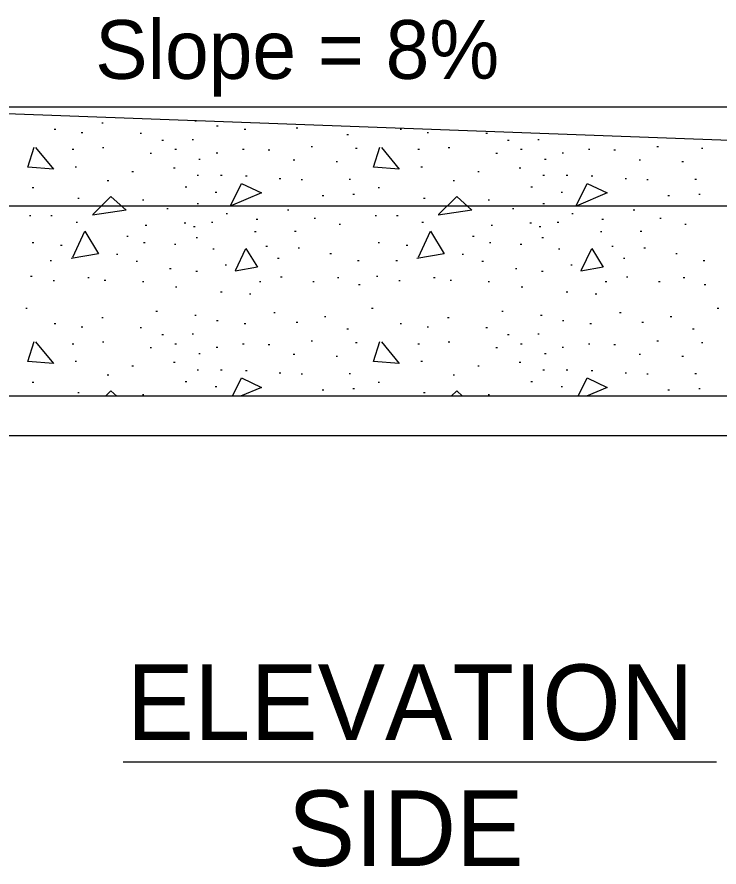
# Model space of a CAD drawing. Extents: x 0 to 2.83, y 0 to 1.83.
# Drawn here: x 2.1717 to 2.3111, y 1.0605 to 1.2293 of the extents above; entities that cross this region are included whole.
import ezdxf

# ---------------------------------------------------------------- set-up
doc = ezdxf.new("R2010")
doc.units = 0
for name, color, linetype in [('RD_Pr_Roadway_Dimensions', 7, 'Continuous'), ('RD_Pr_Roadway_Notes', 7, 'Continuous'), ('SH_General_Details', 7, 'Continuous')]:
    doc.layers.add(name, color=color, linetype=linetype)

msp = doc.modelspace()

# ---------------------------------------------------------------- linework, layer by layer
at = {"layer": 'RD_Pr_Roadway_Dimensions'}
msp.add_line((2.1338, 1.21145), (2.3228, 1.21145), dxfattribs=at)
at = {"layer": 'RD_Pr_Roadway_Notes'}
msp.add_line((2.19273, 1.0814), (2.31056, 1.0814), dxfattribs=at)
at = {"layer": 'SH_General_Details'}
for p, q in [((2.1338, 1.21145), (2.3228, 1.20446)), ((2.20699, 1.20867), (2.20729, 1.20867)), ((2.17909, 1.20699), (2.17939, 1.20699)), ((2.18851, 1.20822), (2.18881, 1.20822)), ((2.21132, 1.20764), (2.21162, 1.20764)), ((2.2168, 1.20699), (2.2171, 1.20699)), ((2.22712, 1.20725), (2.22742, 1.20725)), ((2.24775, 1.20699), (2.24805, 1.20699)), ((2.18445, 1.20635), (2.18475, 1.20635)), ((2.19612, 1.20622), (2.19642, 1.20622)), ((2.23718, 1.20596), (2.23748, 1.20596)), ((2.25311, 1.20635), (2.25341, 1.20635)), ((2.26478, 1.20622), (2.26508, 1.20622)), ((2.20044, 1.2048), (2.20074, 1.2048)), ((2.20644, 1.20493), (2.20674, 1.20493)), ((2.23008, 1.20358), (2.23038, 1.20358)), ((2.2691, 1.2048), (2.2694, 1.2048)), ((2.2751, 1.20493), (2.2754, 1.20493)), ((2.29874, 1.20358), (2.29904, 1.20358)), ((2.18264, 1.203), (2.18294, 1.203)), ((2.18864, 1.20338), (2.18894, 1.20338)), ((2.19812, 1.20222), (2.19842, 1.20222)), ((2.20302, 1.203), (2.20332, 1.203)), ((2.21125, 1.20229), (2.21155, 1.20229)), ((2.21647, 1.203), (2.21677, 1.203)), ((2.22157, 1.20287), (2.22187, 1.20287)), ((2.23892, 1.20325), (2.23922, 1.20325)), ((2.2513, 1.203), (2.2516, 1.203)), ((2.2573, 1.20338), (2.2576, 1.20338)), ((2.26678, 1.20222), (2.26708, 1.20222)), ((2.27168, 1.203), (2.27198, 1.203)), ((2.27991, 1.20229), (2.28021, 1.20229)), ((2.28514, 1.203), (2.28544, 1.203)), ((2.29023, 1.20287), (2.29053, 1.20287)), ((2.30758, 1.20325), (2.30788, 1.20325)), ((2.20777, 1.20106), (2.20807, 1.20106)), ((2.22654, 1.20093), (2.22684, 1.20093)), ((2.23505, 1.20055), (2.23535, 1.20055)), ((2.27643, 1.20106), (2.27673, 1.20106)), ((2.2952, 1.20093), (2.2955, 1.20093)), ((2.30371, 1.20055), (2.30401, 1.20055)), ((2.18322, 1.19951), (2.18352, 1.19951)), ((2.19451, 1.19861), (2.19481, 1.19861)), ((2.20276, 1.19932), (2.20306, 1.19932)), ((2.25188, 1.19951), (2.25218, 1.19951)), ((2.26317, 1.19861), (2.26347, 1.19861)), ((2.27142, 1.19932), (2.27172, 1.19932)), ((2.1896, 1.1968), (2.1899, 1.1968)), ((2.20745, 1.19784), (2.20775, 1.19784)), ((2.21209, 1.19784), (2.21239, 1.19784)), ((2.21706, 1.19771), (2.21736, 1.19771)), ((2.22376, 1.19719), (2.22406, 1.19719)), ((2.22808, 1.197), (2.22838, 1.197)), ((2.23763, 1.19706), (2.23793, 1.19706)), ((2.25826, 1.1968), (2.25856, 1.1968)), ((2.27611, 1.19784), (2.27641, 1.19784)), ((2.28075, 1.19784), (2.28105, 1.19784)), ((2.28572, 1.19771), (2.28602, 1.19771)), ((2.29242, 1.19719), (2.29272, 1.19719)), ((2.29674, 1.197), (2.29704, 1.197)), ((2.30629, 1.19706), (2.30659, 1.19706)), ((2.17471, 1.19539), (2.17501, 1.19539)), ((2.20508, 1.19551), (2.20538, 1.19551)), ((2.24337, 1.19539), (2.24367, 1.19539)), ((2.27374, 1.19551), (2.27404, 1.19551)), ((2.18374, 1.19332), (2.18404, 1.19332)), ((2.21106, 1.19448), (2.21136, 1.19448)), ((2.23228, 1.19384), (2.23258, 1.19384)), ((2.2384, 1.1941), (2.2387, 1.1941)), ((2.2524, 1.19332), (2.2527, 1.19332)), ((2.27972, 1.19448), (2.28002, 1.19448)), ((2.30094, 1.19384), (2.30124, 1.19384)), ((2.30706, 1.1941), (2.30736, 1.1941)), ((2.096, 1.19175), (2.3228, 1.19175)), ((2.19657, 1.19293), (2.19687, 1.19293)), ((2.20745, 1.19223), (2.20775, 1.19223)), ((2.26523, 1.19293), (2.26553, 1.19293)), ((2.27611, 1.19223), (2.27641, 1.19223)), ((2.20141, 1.19126), (2.20171, 1.19126)), ((2.21319, 1.19023), (2.21349, 1.19023)), ((2.22537, 1.191), (2.22567, 1.191)), ((2.27007, 1.19126), (2.27037, 1.19126)), ((2.28185, 1.19023), (2.28215, 1.19023)), ((2.29404, 1.191), (2.29434, 1.191)), ((2.17413, 1.18984), (2.17443, 1.18984)), ((2.17838, 1.18984), (2.17868, 1.18984)), ((2.18341, 1.18855), (2.18371, 1.18855)), ((2.20489, 1.18842), (2.20519, 1.18842)), ((2.21028, 1.18855), (2.21058, 1.18855)), ((2.21918, 1.18913), (2.21948, 1.18913)), ((2.23066, 1.18932), (2.23096, 1.18932)), ((2.24279, 1.18984), (2.24309, 1.18984)), ((2.24704, 1.18984), (2.24734, 1.18984)), ((2.25207, 1.18855), (2.25237, 1.18855)), ((2.27355, 1.18842), (2.27385, 1.18842)), ((2.27895, 1.18855), (2.27925, 1.18855)), ((2.28784, 1.18913), (2.28814, 1.18913)), ((2.29932, 1.18932), (2.29962, 1.18932)), ((2.19715, 1.18791), (2.19745, 1.18791)), ((2.20674, 1.18765), (2.20704, 1.18765)), ((2.21886, 1.18664), (2.21916, 1.18664)), ((2.22679, 1.18674), (2.22709, 1.18674)), ((2.23563, 1.1881), (2.23593, 1.1881)), ((2.26581, 1.18791), (2.26611, 1.18791)), ((2.2754, 1.18765), (2.2757, 1.18765)), ((2.28752, 1.18664), (2.28782, 1.18664)), ((2.29545, 1.18674), (2.29575, 1.18674)), ((2.30429, 1.1881), (2.30459, 1.1881)), ((2.19347, 1.18573), (2.19377, 1.18573)), ((2.20725, 1.18548), (2.20755, 1.18548)), ((2.26213, 1.18573), (2.26243, 1.18573)), ((2.27591, 1.18548), (2.27621, 1.18548)), ((2.17471, 1.18451), (2.17501, 1.18451)), ((2.18032, 1.18399), (2.18062, 1.18399)), ((2.19683, 1.18451), (2.19713, 1.18451)), ((2.20295, 1.18419), (2.20325, 1.18419)), ((2.21054, 1.18322), (2.21084, 1.18322)), ((2.22112, 1.18374), (2.22142, 1.18374)), ((2.2275, 1.18341), (2.2278, 1.18341)), ((2.24337, 1.18451), (2.24367, 1.18451)), ((2.24898, 1.18399), (2.24928, 1.18399)), ((2.26549, 1.18451), (2.26579, 1.18451)), ((2.27161, 1.18419), (2.27191, 1.18419)), ((2.2792, 1.18322), (2.2795, 1.18322)), ((2.28978, 1.18374), (2.29008, 1.18374)), ((2.29616, 1.18341), (2.29646, 1.18341)), ((2.19141, 1.18219), (2.19171, 1.18219)), ((2.23382, 1.18232), (2.23412, 1.18232)), ((2.26007, 1.18219), (2.26037, 1.18219)), ((2.30248, 1.18232), (2.30278, 1.18232)), ((2.17825, 1.1809), (2.17855, 1.1809)), ((2.19534, 1.18077), (2.19564, 1.18077)), ((2.21299, 1.18006), (2.21329, 1.18006)), ((2.22344, 1.18141), (2.22374, 1.18141)), ((2.2393, 1.1809), (2.2396, 1.1809)), ((2.24691, 1.1809), (2.24721, 1.1809)), ((2.26401, 1.18077), (2.26431, 1.18077)), ((2.28165, 1.18006), (2.28195, 1.18006)), ((2.2921, 1.18141), (2.2924, 1.18141)), ((2.30797, 1.1809), (2.30827, 1.1809)), ((2.20199, 1.17935), (2.20229, 1.17935)), ((2.20719, 1.17877), (2.20749, 1.17877)), ((2.27065, 1.17935), (2.27095, 1.17935)), ((2.27585, 1.17877), (2.27615, 1.17877)), ((2.17438, 1.1778), (2.17468, 1.1778)), ((2.17883, 1.17696), (2.17913, 1.17696)), ((2.18574, 1.17754), (2.18604, 1.17754)), ((2.18902, 1.17703), (2.18932, 1.17703)), ((2.19657, 1.17677), (2.19687, 1.17677)), ((2.21983, 1.17677), (2.22013, 1.17677)), ((2.22402, 1.17767), (2.22432, 1.17767)), ((2.23041, 1.17677), (2.23071, 1.17677)), ((2.23531, 1.17754), (2.23561, 1.17754)), ((2.24305, 1.1778), (2.24335, 1.1778)), ((2.24749, 1.17696), (2.24779, 1.17696)), ((2.2544, 1.17754), (2.2547, 1.17754)), ((2.25768, 1.17703), (2.25798, 1.17703)), ((2.26523, 1.17677), (2.26553, 1.17677)), ((2.28849, 1.17677), (2.28879, 1.17677)), ((2.29268, 1.17767), (2.29298, 1.17767)), ((2.29907, 1.17677), (2.29937, 1.17677)), ((2.30397, 1.17754), (2.30427, 1.17754)), ((2.20315, 1.17567), (2.20345, 1.17567)), ((2.21209, 1.17471), (2.21239, 1.17471)), ((2.2395, 1.17613), (2.2398, 1.17613)), ((2.27181, 1.17567), (2.27211, 1.17567)), ((2.28075, 1.17471), (2.28105, 1.17471)), ((2.30816, 1.17613), (2.30846, 1.17613)), ((2.21783, 1.17432), (2.21813, 1.17432)), ((2.28649, 1.17432), (2.28679, 1.17432)), ((2.17342, 1.17142), (2.17372, 1.17142)), ((2.24208, 1.17142), (2.24238, 1.17142)), ((2.31074, 1.17142), (2.31104, 1.17142)), ((2.19928, 1.17084), (2.19958, 1.17084)), ((2.20699, 1.17006), (2.20729, 1.17006)), ((2.22267, 1.17058), (2.22297, 1.17058)), ((2.23273, 1.16981), (2.23303, 1.16981)), ((2.26794, 1.17084), (2.26824, 1.17084)), ((2.27566, 1.17006), (2.27596, 1.17006)), ((2.29133, 1.17058), (2.29163, 1.17058)), ((2.30139, 1.16981), (2.30169, 1.16981)), ((2.17909, 1.16839), (2.17939, 1.16839)), ((2.18851, 1.16961), (2.18881, 1.16961)), ((2.21132, 1.16903), (2.21162, 1.16903)), ((2.2168, 1.16839), (2.2171, 1.16839)), ((2.22712, 1.16865), (2.22742, 1.16865)), ((2.24775, 1.16839), (2.24805, 1.16839)), ((2.25717, 1.16961), (2.25747, 1.16961)), ((2.27998, 1.16903), (2.28028, 1.16903)), ((2.28546, 1.16839), (2.28576, 1.16839)), ((2.29578, 1.16865), (2.29608, 1.16865)), ((2.18445, 1.16774), (2.18475, 1.16774)), ((2.19612, 1.16761), (2.19642, 1.16761)), ((2.20644, 1.16632), (2.20674, 1.16632)), ((2.23718, 1.16736), (2.23748, 1.16736)), ((2.25311, 1.16774), (2.25341, 1.16774)), ((2.26478, 1.16761), (2.26508, 1.16761)), ((2.2751, 1.16632), (2.2754, 1.16632)), ((2.30584, 1.16736), (2.30614, 1.16736)), ((2.18864, 1.16478), (2.18894, 1.16478)), ((2.20044, 1.16619), (2.20074, 1.16619)), ((2.23008, 1.16497), (2.23038, 1.16497)), ((2.23892, 1.16465), (2.23922, 1.16465)), ((2.2573, 1.16478), (2.2576, 1.16478)), ((2.2691, 1.16619), (2.2694, 1.16619)), ((2.29874, 1.16497), (2.29904, 1.16497)), ((2.30758, 1.16465), (2.30788, 1.16465)), ((2.18264, 1.16439), (2.18294, 1.16439)), ((2.19812, 1.16361), (2.19842, 1.16361)), ((2.20302, 1.16439), (2.20332, 1.16439)), ((2.21125, 1.16368), (2.21155, 1.16368)), ((2.21647, 1.16439), (2.21677, 1.16439)), ((2.22157, 1.16426), (2.22187, 1.16426)), ((2.2513, 1.16439), (2.2516, 1.16439)), ((2.26678, 1.16361), (2.26708, 1.16361)), ((2.27168, 1.16439), (2.27198, 1.16439)), ((2.27991, 1.16368), (2.28021, 1.16368)), ((2.28514, 1.16439), (2.28544, 1.16439)), ((2.29023, 1.16426), (2.29053, 1.16426)), ((2.20777, 1.16245), (2.20807, 1.16245)), ((2.22654, 1.16232), (2.22684, 1.16232)), ((2.23505, 1.16194), (2.23535, 1.16194)), ((2.27643, 1.16245), (2.27673, 1.16245)), ((2.2952, 1.16232), (2.2955, 1.16232)), ((2.30371, 1.16194), (2.30401, 1.16194)), ((2.18322, 1.16091), (2.18352, 1.16091)), ((2.19451, 1.16), (2.19481, 1.16)), ((2.20276, 1.16071), (2.20306, 1.16071)), ((2.25188, 1.16091), (2.25218, 1.16091)), ((2.26317, 1.16), (2.26347, 1.16)), ((2.27142, 1.16071), (2.27172, 1.16071)), ((2.1896, 1.1582), (2.1899, 1.1582)), ((2.20745, 1.15923), (2.20775, 1.15923)), ((2.21209, 1.15923), (2.21239, 1.15923)), ((2.21706, 1.1591), (2.21736, 1.1591)), ((2.22376, 1.15858), (2.22406, 1.15858)), ((2.22808, 1.15839), (2.22838, 1.15839)), ((2.23763, 1.15846), (2.23793, 1.15846)), ((2.25826, 1.1582), (2.25856, 1.1582)), ((2.27611, 1.15923), (2.27641, 1.15923)), ((2.28075, 1.15923), (2.28105, 1.15923)), ((2.28572, 1.1591), (2.28602, 1.1591)), ((2.29242, 1.15858), (2.29272, 1.15858)), ((2.29674, 1.15839), (2.29704, 1.15839)), ((2.30629, 1.15846), (2.30659, 1.15846)), ((2.17471, 1.15678), (2.17501, 1.15678)), ((2.20508, 1.15691), (2.20538, 1.15691)), ((2.24337, 1.15678), (2.24367, 1.15678)), ((2.27374, 1.15691), (2.27404, 1.15691)), ((2.18374, 1.15471), (2.18404, 1.15471)), ((2.21106, 1.15588), (2.21136, 1.15588)), ((2.23228, 1.15523), (2.23258, 1.15523)), ((2.2384, 1.15549), (2.2387, 1.15549)), ((2.2524, 1.15471), (2.2527, 1.15471)), ((2.27972, 1.15588), (2.28002, 1.15588)), ((2.30094, 1.15523), (2.30124, 1.15523)), ((2.30706, 1.15549), (2.30736, 1.15549)), ((2.37044, 1.15395), (2.08656, 1.15395)), ((2.19657, 1.15433), (2.19687, 1.15433)), ((2.26523, 1.15433), (2.26553, 1.15433)), ((2.37044, 1.14611), (2.08656, 1.14611))]:
    msp.add_line(p, q, dxfattribs=at)
for points in [[(2.17538, 1.20334), (2.17891, 1.19906), (2.1738, 1.19944), (2.17508, 1.20342)], [(2.24404, 1.20334), (2.24757, 1.19906), (2.24246, 1.19944), (2.24374, 1.20342)], [(2.21407, 1.19178), (2.21625, 1.19621), (2.22023, 1.19433), (2.21403, 1.19169)], [(2.28273, 1.19178), (2.28491, 1.19621), (2.28889, 1.19433), (2.28269, 1.19169)], [(2.18672, 1.19005), (2.19033, 1.19365), (2.19333, 1.19088), (2.18666, 1.1899)], [(2.25538, 1.19005), (2.25899, 1.19365), (2.26199, 1.19088), (2.25532, 1.1899)], [(2.18274, 1.18156), (2.18514, 1.18674), (2.18785, 1.18224), (2.18244, 1.18134)], [(2.2514, 1.18156), (2.25381, 1.18674), (2.25651, 1.18224), (2.2511, 1.18134)], [(2.21505, 1.17893), (2.21715, 1.18329), (2.21941, 1.17961), (2.21501, 1.17878)], [(2.28371, 1.17893), (2.28581, 1.18329), (2.28807, 1.17961), (2.28367, 1.17878)], [(2.17538, 1.16474), (2.17891, 1.16046), (2.1738, 1.16083), (2.17508, 1.16481)], [(2.24404, 1.16474), (2.24757, 1.16046), (2.24246, 1.16083), (2.24374, 1.16481)], [(2.21446, 1.15395), (2.21625, 1.1576)], [(2.21625, 1.1576), (2.22023, 1.15572)], [(2.28312, 1.15395), (2.28491, 1.1576)], [(2.28491, 1.1576), (2.28889, 1.15572)], [(2.18923, 1.15395), (2.19033, 1.15505)], [(2.19033, 1.15505), (2.19151, 1.15395)], [(2.22023, 1.15572), (2.21608, 1.15396)], [(2.25789, 1.15396), (2.25899, 1.15505)], [(2.25899, 1.15505), (2.26017, 1.15396)], [(2.28889, 1.15572), (2.28474, 1.15395)]]:
    msp.add_lwpolyline(points, dxfattribs=at)

# ---------------------------------------------------------------- texts
at = {"layer": 'RD_Pr_Roadway_Dimensions'}
msp.add_text('Slope = 8%', height=0.011667, dxfattribs=at).set_placement((2.1872, 1.21698))
at = {"layer": 'RD_Pr_Roadway_Notes'}
for s, p in [('ELEVATION', (2.19347, 1.0857)), ('SIDE', (2.22545, 1.0607))]:
    msp.add_text(s, height=0.015, dxfattribs=at).set_placement(p)

doc.saveas('drawing.dxf')
